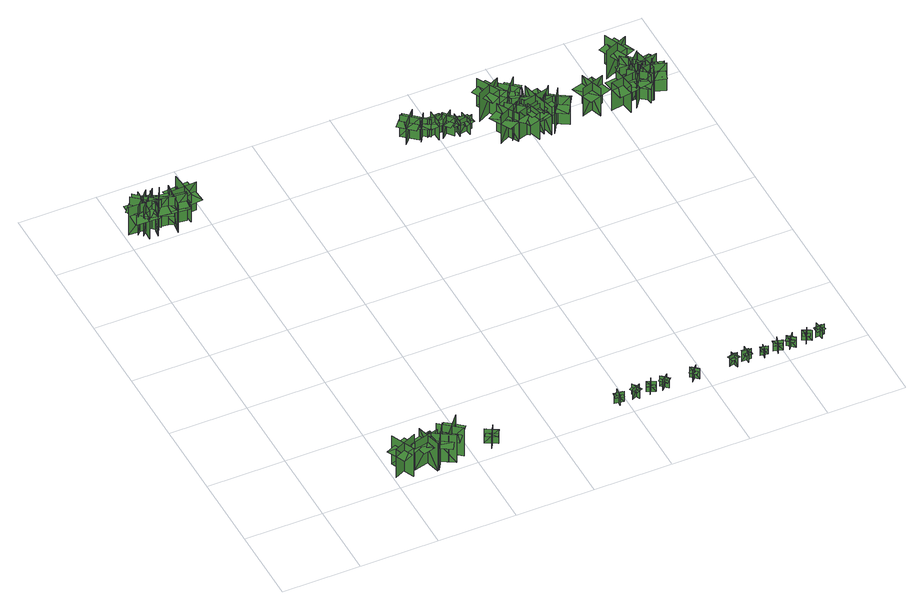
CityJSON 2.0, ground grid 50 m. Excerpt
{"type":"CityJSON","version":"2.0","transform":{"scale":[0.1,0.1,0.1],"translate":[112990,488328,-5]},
"CityObjects":{
"tree1":{"type":"SolitaryVegetationObject","geometry":[{"type":"MultiSurface","lod":"1","boundaries":[[[0,1,2]],[[0,2,3]],[[4,5,6]],[[4,6,7]],[[8,9,10]],[[8,10,11]],[[8,12,13]],[[8,13,9]]]}]},
"tree2":{"type":"SolitaryVegetationObject","geometry":[{"type":"MultiSurface","lod":"1","boundaries":[[[14,15,16]],[[14,16,17]],[[18,19,20]],[[18,20,21]],[[22,23,24]],[[22,24,25]],[[22,26,27]],[[22,27,23]]]}]},
"tree3":{"type":"SolitaryVegetationObject","geometry":[{"type":"MultiSurface","lod":"1","boundaries":[[[28,29,30]],[[28,30,31]],[[32,33,34]],[[32,34,35]],[[36,37,38]],[[36,38,39]],[[36,40,41]],[[36,41,37]]]}]},
"tree4":{"type":"SolitaryVegetationObject","geometry":[{"type":"MultiSurface","lod":"1","boundaries":[[[42,43,44]],[[42,44,45]],[[46,47,48]],[[46,48,49]],[[50,51,52]],[[50,52,53]],[[50,53,54]],[[50,54,55]]]}]},
"tree5":{"type":"SolitaryVegetationObject","geometry":[{"type":"MultiSurface","lod":"1","boundaries":[[[56,57,58]],[[56,58,59]],[[60,61,62]],[[60,62,63]],[[64,65,66]],[[64,66,67]],[[64,67,68]],[[64,68,69]]]}]},
"tree6":{"type":"SolitaryVegetationObject","geometry":[{"type":"MultiSurface","lod":"1","boundaries":[[[70,71,72]],[[70,72,73]],[[74,75,76]],[[74,76,77]],[[78,79,80]],[[78,80,81]],[[78,82,83]],[[78,83,79]]]}]},
"tree7":{"type":"SolitaryVegetationObject","geometry":[{"type":"MultiSurface","lod":"1","boundaries":[[[84,85,86]],[[84,86,87]],[[88,89,90]],[[88,90,91]],[[92,93,94]],[[92,94,95]],[[92,95,96]],[[92,96,97]]]}]},
"tree8":{"type":"SolitaryVegetationObject","geometry":[{"type":"MultiSurface","lod":"1","boundaries":[[[98,99,100]],[[98,100,101]],[[102,103,104]],[[102,104,105]],[[106,107,108]],[[106,108,109]],[[106,109,110]],[[106,110,111]]]}]},
"tree9":{"type":"SolitaryVegetationObject","geometry":[{"type":"MultiSurface","lod":"1","boundaries":[[[112,113,114]],[[112,114,115]],[[116,117,118]],[[116,118,119]],[[120,121,122]],[[120,122,123]],[[120,123,124]],[[120,124,125]]]}]},
"tree10":{"type":"SolitaryVegetationObject","geometry":[{"type":"MultiSurface","lod":"1","boundaries":[[[126,127,128]],[[126,128,129]],[[130,131,132]],[[130,132,133]],[[134,135,136]],[[134,136,137]],[[134,137,138]],[[134,138,139]]]}]},
"tree11":{"type":"SolitaryVegetationObject","geometry":[{"type":"MultiSurface","lod":"1","boundaries":[[[140,141,142]],[[140,142,143]],[[144,145,146]],[[144,146,147]],[[148,149,150]],[[148,150,151]],[[148,151,152]],[[148,152,153]]]}]},
"tree12":{"type":"SolitaryVegetationObject","geometry":[{"type":"MultiSurface","lod":"1","boundaries":[[[154,155,156]],[[154,156,157]],[[158,159,160]],[[158,160,161]],[[162,163,164]],[[162,164,165]],[[162,166,167]],[[162,167,163]]]}]},
"tree13":{"type":"SolitaryVegetationObject","geometry":[{"type":"MultiSurface","lod":"1","boundaries":[[[168,169,170]],[[168,170,171]],[[172,173,174]],[[172,174,175]],[[176,177,178]],[[176,178,179]],[[176,179,180]],[[176,180,181]]]}]},
"tree14":{"type":"SolitaryVegetationObject","geometry":[{"type":"MultiSurface","lod":"1","boundaries":[[[182,183,184]],[[182,184,185]],[[186,187,188]],[[186,188,189]],[[190,191,192]],[[190,192,193]],[[190,194,195]],[[190,195,191]]]}]},
"tree15":{"type":"SolitaryVegetationObject","geometry":[{"type":"MultiSurface","lod":"1","boundaries":[[[196,197,198]],[[196,198,199]],[[200,201,202]],[[200,202,203]],[[204,205,206]],[[204,206,207]],[[204,208,209]],[[204,209,205]]]}]},
"tree16":{"type":"SolitaryVegetationObject","geometry":[{"type":"MultiSurface","lod":"1","boundaries":[[[210,211,212]],[[210,212,213]],[[214,215,216]],[[214,216,217]],[[218,219,220]],[[218,220,221]],[[218,222,223]],[[218,223,219]]]}]},
"tree17":{"type":"SolitaryVegetationObject","geometry":[{"type":"MultiSurface","lod":"1","boundaries":[[[224,225,226]],[[224,226,227]],[[228,229,230]],[[228,230,231]],[[232,233,234]],[[232,234,235]],[[232,236,237]],[[232,237,233]]]}]},
"tree18":{"type":"SolitaryVegetationObject","geometry":[{"type":"MultiSurface","lod":"1","boundaries":[[[238,239,240]],[[238,240,241]],[[242,243,244]],[[242,244,245]],[[246,247,248]],[[246,248,249]],[[246,250,251]],[[246,251,247]]]}]},
"tree19":{"type":"SolitaryVegetationObject","geometry":[{"type":"MultiSurface","lod":"1","boundaries":[[[252,253,254]],[[252,254,255]],[[256,257,258]],[[256,258,259]],[[260,261,262]],[[260,262,263]],[[260,263,264]],[[260,264,265]]]}]},
"tree20":{"type":"SolitaryVegetationObject","geometry":[{"type":"MultiSurface","lod":"1","boundaries":[[[266,267,268]],[[266,268,269]],[[270,271,272]],[[270,272,273]],[[274,275,276]],[[274,276,277]],[[274,277,278]],[[274,278,279]]]}]},
"tree21":{"type":"SolitaryVegetationObject","geometry":[{"type":"MultiSurface","lod":"1","boundaries":[[[280,281,282]],[[280,282,283]],[[284,285,286]],[[284,286,287]],[[288,289,290]],[[288,290,291]],[[288,292,293]],[[288,293,289]]]}]},
"tree22":{"type":"SolitaryVegetationObject","geometry":[{"type":"MultiSurface","lod":"1","boundaries":[[[294,295,296]],[[294,296,297]],[[298,299,300]],[[298,300,301]],[[302,303,304]],[[302,304,305]],[[302,305,306]],[[302,306,307]]]}]},
"tree23":{"type":"SolitaryVegetationObject","geometry":[{"type":"MultiSurface","lod":"1","boundaries":[[[308,309,310]],[[308,310,311]],[[312,313,314]],[[312,314,315]],[[316,317,318]],[[316,318,319]],[[316,320,321]],[[316,321,317]]]}]},
"tree24":{"type":"SolitaryVegetationObject","geometry":[{"type":"MultiSurface","lod":"1","boundaries":[[[322,323,324]],[[322,324,325]],[[326,327,328]],[[326,328,329]],[[330,331,332]],[[330,332,333]],[[330,333,334]],[[330,334,335]]]}]},
"tree25":{"type":"SolitaryVegetationObject","geometry":[{"type":"MultiSurface","lod":"1","boundaries":[[[336,337,338]],[[336,338,339]],[[340,341,342]],[[340,342,343]],[[344,345,346]],[[344,346,347]],[[344,348,349]],[[344,349,345]]]}]},
"tree26":{"type":"SolitaryVegetationObject","geometry":[{"type":"MultiSurface","lod":"1","boundaries":[[[350,351,352]],[[350,352,353]],[[354,355,356]],[[354,356,357]],[[358,359,360]],[[358,360,361]],[[358,362,363]],[[358,363,359]]]}]},
"tree27":{"type":"SolitaryVegetationObject","geometry":[{"type":"MultiSurface","lod":"1","boundaries":[[[364,365,366]],[[364,366,367]],[[368,369,370]],[[368,370,371]],[[372,373,374]],[[372,374,375]],[[372,376,377]],[[372,377,373]]]}]},
"tree28":{"type":"SolitaryVegetationObject","geometry":[{"type":"MultiSurface","lod":"1","boundaries":[[[378,379,380]],[[378,380,381]],[[382,383,384]],[[382,384,385]],[[386,387,388]],[[386,388,389]],[[386,390,391]],[[386,391,387]]]}]},
"tree29":{"type":"SolitaryVegetationObject","geometry":[{"type":"MultiSurface","lod":"1","boundaries":[[[392,393,394]],[[392,394,395]],[[396,397,398]],[[396,398,399]],[[400,401,402]],[[400,402,403]],[[400,404,405]],[[400,405,401]]]}]},
"tree30":{"type":"SolitaryVegetationObject","geometry":[{"type":"MultiSurface","lod":"1","boundaries":[[[406,407,408]],[[406,408,409]],[[410,411,412]],[[410,412,413]],[[414,415,416]],[[414,416,417]],[[414,417,418]],[[414,418,419]]]}]},
"tree31":{"type":"SolitaryVegetationObject","geometry":[{"type":"MultiSurface","lod":"1","boundaries":[[[420,421,422]],[[420,422,423]],[[424,425,426]],[[424,426,427]],[[428,429,430]],[[428,430,431]],[[428,432,433]],[[428,433,429]]]}]},
"tree32":{"type":"SolitaryVegetationObject","geometry":[{"type":"MultiSurface","lod":"1","boundaries":[[[434,435,436]],[[434,436,437]],[[438,439,440]],[[438,440,441]],[[442,443,444]],[[442,444,445]],[[442,445,446]],[[442,446,447]]]}]},
"tree33":{"type":"SolitaryVegetationObject","geometry":[{"type":"MultiSurface","lod":"1","boundaries":[[[448,449,450]],[[448,450,451]],[[452,453,454]],[[452,454,455]],[[456,457,458]],[[456,458,459]],[[456,460,461]],[[456,461,457]]]}]},
"tree34":{"type":"SolitaryVegetationObject","geometry":[{"type":"MultiSurface","lod":"1","boundaries":[[[462,463,464]],[[462,464,465]],[[466,467,468]],[[466,468,469]],[[470,471,472]],[[470,472,473]],[[470,473,474]],[[470,474,475]]]}]},
"tree35":{"type":"SolitaryVegetationObject","geometry":[{"type":"MultiSurface","lod":"1","boundaries":[[[476,477,478]],[[476,478,479]],[[480,481,482]],[[480,482,483]],[[484,485,486]],[[484,486,487]],[[484,487,488]],[[484,488,489]]]}]},
"tree36":{"type":"SolitaryVegetationObject","geometry":[{"type":"MultiSurface","lod":"1","boundaries":[[[490,491,492]],[[490,492,493]],[[494,495,496]],[[494,496,497]],[[498,499,500]],[[498,500,501]],[[498,502,503]],[[498,503,499]]]}]},
"tree37":{"type":"SolitaryVegetationObject","geometry":[{"type":"MultiSurface","lod":"1","boundaries":[[[504,505,506]],[[504,506,507]],[[508,509,510]],[[508,510,511]],[[512,513,514]],[[512,514,515]],[[512,516,517]],[[512,517,513]]]}]},
"tree38":{"type":"SolitaryVegetationObject","geometry":[{"type":"MultiSurface","lod":"1","boundaries":[[[518,519,520]],[[518,520,521]],[[522,523,524]],[[522,524,525]],[[526,527,528]],[[526,528,529]],[[526,529,530]],[[526,530,531]]]}]},
"tree39":{"type":"SolitaryVegetationObject","geometry":[{"type":"MultiSurface","lod":"1","boundaries":[[[532,533,534]],[[532,534,535]],[[536,537,538]],[[536,538,539]],[[540,541,542]],[[540,542,543]],[[540,543,544]],[[540,544,545]]]}]},
"tree40":{"type":"SolitaryVegetationObject","geometry":[{"type":"MultiSurface","lod":"1","boundaries":[[[546,547,548]],[[546,548,549]],[[550,551,552]],[[550,552,553]],[[554,555,556]],[[554,556,557]],[[554,557,558]],[[554,558,559]]]}]},
"tree41":{"type":"SolitaryVegetationObject","geometry":[{"type":"MultiSurface","lod":"1","boundaries":[[[560,561,562]],[[560,562,563]],[[564,565,566]],[[564,566,567]],[[568,569,570]],[[568,570,571]],[[568,571,572]],[[568,572,573]]]}]},
"tree42":{"type":"SolitaryVegetationObject","geometry":[{"type":"MultiSurface","lod":"1","boundaries":[[[574,575,576]],[[574,576,577]],[[578,579,580]],[[578,580,581]],[[582,583,584]],[[582,584,585]],[[582,585,586]],[[582,586,587]]]}]},
"tree43":{"type":"SolitaryVegetationObject","geometry":[{"type":"MultiSurface","lod":"1","boundaries":[[[588,589,590]],[[588,590,591]],[[592,593,594]],[[592,594,595]],[[596,597,598]],[[596,598,599]],[[596,599,600]],[[596,600,601]]]}]},
"tree44":{"type":"SolitaryVegetationObject","geometry":[{"type":"MultiSurface","lod":"1","boundaries":[[[602,603,604]],[[602,604,605]],[[606,607,608]],[[606,608,609]],[[610,611,612]],[[610,612,613]],[[610,613,614]],[[610,614,615]]]}]},
"tree45":{"type":"SolitaryVegetationObject","geometry":[{"type":"MultiSurface","lod":"1","boundaries":[[[616,617,618]],[[616,618,619]],[[620,621,622]],[[620,622,623]],[[624,625,626]],[[624,626,627]],[[624,627,628]],[[624,628,629]]]}]},
"tree46":{"type":"SolitaryVegetationObject","geometry":[{"type":"MultiSurface","lod":"1","boundaries":[[[630,631,632]],[[630,632,633]],[[634,635,636]],[[634,636,637]],[[638,639,640]],[[638,640,641]],[[638,641,642]],[[638,642,643]]]}]},
"tree47":{"type":"SolitaryVegetationObject","geometry":[{"type":"MultiSurface","lod":"1","boundaries":[[[644,645,646]],[[644,646,647]],[[648,649,650]],[[648,650,651]],[[652,653,654]],[[652,654,655]],[[652,655,656]],[[652,656,657]]]}]},
"tree48":{"type":"SolitaryVegetationObject","geometry":[{"type":"MultiSurface","lod":"1","boundaries":[[[658,659,660]],[[658,660,661]],[[662,663,664]],[[662,664,665]],[[666,667,668]],[[666,668,669]],[[666,670,671]],[[666,671,667]]]}]},
"tree49":{"type":"SolitaryVegetationObject","geometry":[{"type":"MultiSurface","lod":"1","boundaries":[[[672,673,674]],[[672,674,675]],[[676,677,678]],[[676,678,679]],[[680,681,682]],[[680,682,683]],[[680,683,684]],[[680,684,685]]]}]},
"tree50":{"type":"SolitaryVegetationObject","geometry":[{"type":"MultiSurface","lod":"1","boundaries":[[[686,687,688]],[[686,688,689]],[[690,691,692]],[[690,692,693]],[[694,695,696]],[[694,696,697]],[[694,697,698]],[[694,698,699]]]}]}
},
"vertices":[
[666,161,6],[516,91,6],[516,91,226],[666,161,226],[543,205,6],[613,55,6],[613,55,226],[543,205,226],[653,155,169],[516,91,169],[544,32,169],[681,96,169],[626,214,169],[488,150,169],
[643,102,6],[804,141,6],[804,141,225],[643,102,225],[755,35,6],[716,196,6],[716,196,225],[755,35,225],[657,105,168],[804,141,168],[788,205,168],[641,169,168],[672,42,168],[819,78,168],
[884,50,8],[743,136,8],[743,136,227],[884,50,227],[852,177,8],[766,36,8],[766,36,227],[852,177,227],[872,57,171],[743,136,171],[709,81,171],[838,2,171],[906,113,171],[777,192,171],
[122,2700,26],[113,2524,26],[113,2524,245],[122,2700,245],[18,2606,26],[194,2597,26],[194,2597,245],[18,2606,245],[109,2689,175],[27,2692,175],[22,2516,175],[103,2513,175],[184,2511,175],[190,2687,175],
[62,2685,26],[178,2582,26],[178,2582,242],[62,2685,242],[67,2582,26],[171,2698,26],[171,2698,242],[67,2582,242],[67,2582,182],[125,2531,182],[228,2646,182],[171,2698,182],[113,2750,182],[10,2634,182],
[953,205,5],[848,77,5],[848,77,225],[953,205,225],[823,191,5],[951,86,5],[951,86,225],[823,191,225],[944,194,168],[848,77,168],[898,36,168],[994,153,168],[893,236,168],[797,119,168],
[84,2701,25],[216,2585,25],[216,2585,244],[84,2701,244],[93,2562,25],[210,2694,25],[210,2694,244],[93,2562,244],[84,2685,173],[32,2623,173],[165,2509,173],[218,2570,173],[271,2632,173],[137,2747,173],
[108,2610,25],[261,2585,25],[261,2585,241],[108,2610,241],[168,2526,25],[192,2679,25],[192,2679,241],[168,2526,241],[168,2526,180],[245,2514,180],[269,2667,180],[192,2679,180],[116,2691,180],[91,2538,180],
[167,2527,23],[250,2682,23],[250,2682,243],[167,2527,243],[301,2567,23],[146,2650,23],[146,2650,243],[301,2567,243],[183,2531,172],[256,2493,172],[336,2650,172],[264,2687,172],[191,2724,172],[111,2568,172],
[306,2660,21],[288,2506,21],[288,2506,236],[306,2660,236],[224,2597,21],[378,2578,21],[378,2578,236],[224,2597,236],[224,2597,176],[215,2520,176],[369,2501,176],[378,2578,176],[387,2655,176],[234,2674,176],
[226,2608,22],[380,2592,22],[380,2592,237],[226,2608,237],[290,2528,22],[307,2682,22],[307,2682,237],[290,2528,237],[290,2528,177],[367,2520,177],[384,2674,177],[307,2682,177],[230,2690,177],[213,2536,177],
[1100,126,14],[1171,84,14],[1171,84,123],[1100,126,123],[1117,63,14],[1158,134,14],[1158,134,123],[1117,63,123],[1106,122,95],[1171,84,95],[1188,113,95],[1122,151,95],[1089,94,95],[1155,56,95],
[383,2737,13],[397,2562,13],[397,2562,233],[383,2737,233],[292,2631,13],[468,2644,13],[468,2644,233],[292,2631,233],[372,2725,162],[291,2718,162],[307,2542,162],[388,2550,162],[469,2558,162],[453,2733,162],
[1982,93,14],[1923,102,14],[1923,102,92],[1982,93,92],[1953,131,14],[1945,72,14],[1945,72,92],[1953,131,92],[1977,94,72],[1923,102,72],[1920,79,72],[1973,71,72],[1980,117,72],[1926,125,72],
[2046,128,16],[2071,75,16],[2071,75,95],[2046,128,95],[2031,84,16],[2084,109,16],[2084,109,95],[2031,84,95],[2048,123,74],[2071,75,74],[2092,85,74],[2069,134,74],[2027,113,74],[2050,65,74],
[2184,85,16],[2131,112,16],[2131,112,94],[2184,85,94],[2169,129,16],[2142,77,16],[2142,77,94],[2169,129,94],[2179,87,74],[2131,112,74],[2121,91,74],[2169,66,74],[2190,108,74],[2142,133,74],
[2222,121,17],[2263,79,17],[2263,79,95],[2222,121,95],[2221,75,17],[2264,116,17],[2264,116,95],[2221,75,95],[2225,118,75],[2263,79,75],[2280,95,75],[2242,134,75],[2208,101,75],[2246,63,75],
[2410,68,17],[2449,113,17],[2449,113,95],[2410,68,95],[2457,72,17],[2412,111,17],[2412,111,95],[2457,72,95],[2413,72,75],[2449,113,75],[2432,128,75],[2396,87,75],[2431,57,75],[2467,97,75],
[1794,2684,25],[1885,2604,25],[1885,2604,194],[1794,2684,194],[1798,2603,25],[1879,2695,25],[1879,2695,194],[1798,2603,194],[1798,2603,147],[1844,2563,147],[1924,2654,147],[1879,2695,147],[1833,2735,147],[1753,2643,147],
[1938,2666,27],[1884,2583,27],[1884,2583,165],[1938,2666,165],[1873,2653,27],[1956,2598,27],[1956,2598,165],[1873,2653,165],[1873,2653,126],[1846,2611,126],[1929,2557,126],[1956,2598,126],[1984,2640,126],[1901,2695,126],
[2657,91,18],[2714,105,18],[2714,105,96],[2657,91,96],[2697,67,18],[2683,124,18],[2683,124,96],[2697,67,96],[2662,92,76],[2714,105,76],[2708,127,76],[2656,114,76],[2667,69,76],[2720,82,76],
[1979,2655,27],[1987,2555,27],[1987,2555,165],[1979,2655,165],[1936,2604,27],[2035,2612,27],[2035,2612,165],[1936,2604,165],[1936,2604,126],[1940,2555,126],[2039,2563,127],[2035,2612,127],[2031,2662,127],[1932,2654,126],
[2772,133,17],[2773,74,17],[2773,74,95],[2772,133,95],[2740,99,17],[2799,100,17],[2799,100,95],[2740,99,95],[2773,128,75],[2773,74,75],[2797,74,75],[2796,128,75],[2749,128,75],[2750,74,75],
[2019,2625,26],[2082,2548,26],[2082,2548,165],[2019,2625,165],[2012,2559,26],[2089,2623,26],[2089,2623,165],[2012,2559,165],[2012,2559,126],[2044,2521,126],[2121,2584,126],[2089,2623,126],[2057,2661,126],[1980,2597,126],
[2108,2529,26],[2110,2612,26],[2110,2612,135],[2108,2529,135],[2155,2574,26],[2072,2576,26],[2072,2576,135],[2155,2574,135],[2108,2536,107],[2110,2612,107],[2077,2612,107],[2075,2537,107],[2141,2535,107],[2143,2611,107],
[2872,68,18],[2881,114,18],[2881,114,81],[2872,68,81],[2903,89,18],[2857,98,18],[2857,98,81],[2903,89,81],[2873,72,65],[2881,114,65],[2863,118,65],[2855,75,65],[2891,68,65],[2899,111,65],
[2154,2603,25],[2169,2522,25],[2169,2522,135],[2154,2603,135],[2118,2548,25],[2199,2564,25],[2199,2564,135],[2118,2548,135],[2155,2596,106],[2169,2522,106],[2202,2528,106],[2187,2602,106],[2123,2590,106],[2137,2515,106],
[2997,84,17],[2941,102,17],[2941,102,95],[2997,84,95],[2975,125,17],[2957,69,17],[2957,69,95],[2975,125,95],[2992,85,75],[2941,102,75],[2933,80,75],[2985,63,75],[2999,108,75],[2948,124,75],
[3075,72,17],[3030,110,17],[3030,110,95],[3075,72,95],[3071,119,17],[3033,73,17],[3033,73,95],[3071,119,95],[3071,75,75],[3030,110,75],[3015,92,75],[3056,58,75],[3086,93,75],[3045,128,75],
[2303,2391,8],[2439,2464,8],[2439,2464,223],[2303,2391,223],[2402,2360,8],[2328,2497,8],[2328,2497,223],[2402,2360,223],[2402,2360,163],[2470,2397,163],[2396,2533,163],[2328,2497,163],[2260,2460,163],[2333,2324,163],
[2306,2721,26],[2381,2574,26],[2381,2574,245],[2306,2721,245],[2266,2597,26],[2414,2672,26],[2414,2672,245],[2266,2597,245],[2312,2709,188],[2381,2574,188],[2439,2603,188],[2371,2738,188],[2254,2679,188],[2323,2544,188],
[2370,2483,12],[2483,2378,12],[2483,2378,228],[2370,2483,228],[2373,2380,12],[2479,2493,12],[2479,2493,228],[2373,2380,228],[2373,2380,168],[2430,2327,168],[2536,2441,168],[2479,2493,168],[2422,2546,168],[2317,2433,168],
[3139,71,17],[3168,123,17],[3168,123,95],[3139,71,95],[3184,85,17],[3132,113,17],[3132,113,95],[3184,85,95],[3142,76,75],[3168,123,75],[3147,134,75],[3121,87,75],[3162,65,75],[3188,112,75],
[2563,2419,11],[2415,2373,11],[2415,2373,226],[2563,2419,226],[2472,2467,11],[2518,2319,11],[2518,2319,226],[2472,2467,226],[2472,2467,166],[2398,2444,166],[2444,2296,166],[2518,2319,166],[2592,2342,166],[2546,2490,166],
[2420,2491,17],[2568,2445,17],[2568,2445,232],[2420,2491,232],[2467,2399,17],[2513,2547,17],[2513,2547,232],[2467,2399,232],[2467,2399,172],[2542,2376,172],[2587,2524,172],[2513,2547,172],[2439,2570,172],[2393,2422,172],
[3271,103,19],[3212,95,19],[3212,95,97],[3271,103,97],[3233,131,19],[3241,72,19],[3241,72,97],[3233,131,97],[3266,102,77],[3212,95,77],[3215,72,77],[3269,79,77],[3262,125,77],[3209,118,77],
[2527,2689,21],[2443,2590,21],[2443,2590,193],[2527,2689,193],[2425,2680,21],[2524,2596,21],[2524,2596,193],[2425,2680,193],[2520,2681,149],[2443,2590,149],[2482,2557,149],[2559,2647,149],[2481,2714,149],[2404,2623,149],
[2463,2414,13],[2636,2453,13],[2636,2453,259],[2463,2414,259],[2562,2351,13],[2523,2524,13],[2523,2524,259],[2562,2351,259],[2562,2351,190],[2649,2370,190],[2610,2543,190],[2523,2524,190],[2437,2504,190],[2476,2331,190],
[2596,2326,11],[2562,2478,11],[2562,2478,226],[2596,2326,226],[2652,2413,11],[2501,2379,11],[2501,2379,226],[2652,2413,226],[2652,2413,166],[2635,2489,166],[2484,2455,166],[2501,2379,166],[2518,2304,166],[2669,2338,166],
[2565,2379,15],[2659,2502,15],[2659,2502,230],[2565,2379,230],[2667,2392,15],[2544,2486,15],[2544,2486,230],[2667,2392,230],[2667,2392,170],[2714,2453,170],[2591,2547,170],[2544,2486,170],[2497,2424,170],[2620,2330,170],
[2699,2459,14],[2618,2327,14],[2618,2327,229],[2699,2459,229],[2598,2435,14],[2731,2355,14],[2731,2355,229],[2598,2435,229],[2598,2435,169],[2558,2369,169],[2690,2289,169],[2731,2355,169],[2771,2421,169],[2639,2501,169],
[2829,2390,15],[2976,2440,15],[2976,2440,230],[2829,2390,230],[2922,2344,15],[2872,2490,15],[2872,2490,230],[2922,2344,230],[2922,2344,170],[2995,2369,170],[2945,2515,170],[2872,2490,170],[2798,2466,170],[2848,2319,170],
[3156,2395,4],[3003,2371,4],[3003,2371,219],[3156,2395,219],[3073,2456,4],[3097,2303,4],[3097,2303,219],[3073,2456,219],[3073,2456,159],[2997,2444,159],[3020,2291,159],[3097,2303,159],[3174,2315,159],[3150,2468,159],
[3234,2446,6],[3140,2323,6],[3140,2323,222],[3234,2446,222],[3131,2433,6],[3255,2339,6],[3255,2339,222],[3131,2433,222],[3131,2433,161],[3084,2371,161],[3208,2277,161],[3255,2339,161],[3302,2401,161],[3178,2494,161],
[3178,2525,12],[3166,2370,12],[3166,2370,227],[3178,2525,227],[3099,2458,12],[3254,2446,12],[3254,2446,227],[3099,2458,227],[3099,2458,167],[3093,2381,167],[3247,2369,167],[3254,2446,167],[3260,2523,167],[3105,2535,167],
[3248,2439,15],[3138,2548,15],[3138,2548,230],[3248,2439,230],[3248,2543,15],[3140,2432,15],[3140,2432,230],[3248,2543,230],[3248,2543,170],[3193,2597,170],[3084,2486,170],[3140,2432,170],[3195,2378,170],[3303,2488,170],
[3208,2475,8],[3235,2323,8],[3235,2323,224],[3208,2475,224],[3148,2391,8],[3301,2418,8],[3301,2418,224],[3148,2391,224],[3148,2391,163],[3162,2315,163],[3314,2342,163],[3301,2418,163],[3287,2495,163],[3135,2467,163],
[3133,2727,23],[3199,2575,23],[3199,2575,243],[3133,2727,243],[3086,2605,23],[3237,2671,23],[3237,2671,243],[3086,2605,243],[3138,2714,186],[3199,2575,186],[3259,2601,186],[3198,2740,186],[3078,2688,186],[3139,2549,186],
[3248,2531,13],[3276,2378,13],[3276,2378,228],[3248,2531,228],[3189,2446,13],[3341,2474,13],[3341,2474,228],[3189,2446,228],[3189,2446,168],[3202,2370,168],[3355,2397,168],[3341,2474,168],[3328,2550,168],[3175,2523,168],
[3215,2429,9],[3362,2381,9],[3362,2381,224],[3215,2429,224],[3261,2337,9],[3309,2484,9],[3309,2484,224],[3261,2337,224],[3261,2337,164],[3334,2313,164],[3383,2460,164],[3309,2484,164],[3236,2508,164],[3187,2361,164]
]}
